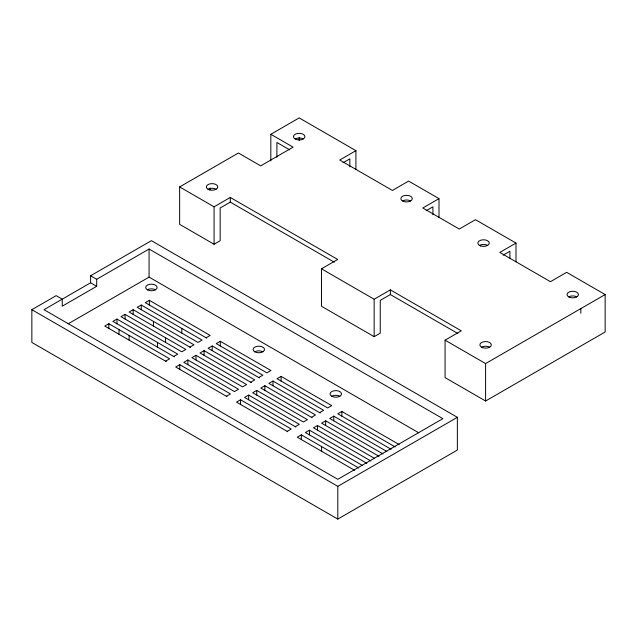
<?xml version="1.0" encoding="UTF-8"?>
<svg xmlns="http://www.w3.org/2000/svg" width="637" height="637" viewBox="0 0 637 637"><rect width="100%" height="100%" fill="white"/><g stroke="black" fill="none" stroke-linecap="round" stroke-linejoin="round"><path stroke-width="0.96" d="M334.25 262.157L230.299 202.136L220.163 207.988L220.163 240.738L214.088 244.25L179.642 224.367L179.642 186.928L238.405 153.007L260.692 165.875L293.108 147.155L270.821 134.288L270.821 160.882M270.821 134.288L299.191 117.909L355.924 150.666L355.924 169.378M90.613 282.788L90.613 275.765L151.399 240.675L457.358 417.315L457.358 450.072L337.809 519.091L31.85 342.443L31.85 309.693L56.167 295.656L62.243 299.159L62.243 306.182L96.689 286.292L96.689 279.277L149.074 249.035L442.874 418.66L337.809 479.319L44.009 309.693L90.613 282.788L96.689 286.292M179.642 186.928L214.088 206.818L230.299 197.454L337.69 259.458L321.478 268.814L321.478 306.254L374.158 336.67L380.241 333.159L380.241 300.401L390.37 294.557L457.868 333.525M355.924 150.666L339.712 160.022L392.4 190.439L408.604 181.083L438.997 198.625L438.997 217.344M343.088 162.754L349.848 158.852L349.848 166.79M68.119 323.843L149.074 277.111L418.748 432.81M165.58 361.163L169.633 358.822L108.847 323.731L104.794 326.072L166.257 361.553M173.686 356.481L177.739 354.148L116.953 319.049L112.9 321.39L174.363 356.871M125.059 314.367L121.006 316.708L181.792 351.807L185.845 349.466L125.059 314.367L125.059 319.049M189.898 347.125L193.951 344.784L133.165 309.693L129.112 312.034L190.574 347.515M141.263 305.012L137.21 307.353L198.003 342.443L202.056 340.11L141.263 305.012L141.263 309.693M206.109 337.769L210.154 335.428L149.369 300.33L145.316 302.671L206.73 338.128M438.997 198.625L422.793 207.988L459.261 229.041L475.473 219.685L515.994 243.079L515.994 261.799M426.169 210.712L432.921 206.818L432.921 214.757M226.366 396.262L230.419 393.921L179.761 364.675L175.708 367.016L226.987 396.612M187.867 359.993L183.814 362.334L234.472 391.58L238.525 389.239L187.867 359.993L187.867 364.675M195.973 355.319L191.92 357.652L242.578 386.898L246.63 384.557L195.973 355.319L195.973 359.993M250.683 382.224L254.736 379.883L204.079 350.637L200.026 352.978L251.304 382.574M258.789 377.542L262.842 375.201L212.185 345.955L208.132 348.296L259.402 377.9M220.291 341.281L216.238 343.614L266.895 372.86L270.948 370.519L220.291 341.281L220.291 345.955M321.478 268.814L374.158 299.231L390.37 289.875L461.292 330.818L445.08 340.174L445.08 377.614L485.601 401.007L605.15 331.988L605.15 294.557L566.651 272.325L550.44 281.681L499.79 252.443L515.994 243.079M287.152 431.353L291.205 429.012L240.555 399.765L236.502 402.106L287.773 431.711M295.257 426.679L299.31 424.338L248.653 395.091L244.6 397.432L295.879 427.029M256.759 390.409L252.706 392.75L303.363 421.997L307.416 419.656L256.759 390.409L256.759 395.091M311.469 417.315L315.522 414.974L264.865 385.727L260.812 388.068L312.09 417.673M319.575 412.633L323.628 410.3L272.97 381.053L268.918 383.394L320.196 412.991M281.076 376.371L277.023 378.712L327.681 407.959L331.734 405.618L281.076 376.371L281.076 381.053M503.166 255.166L509.918 251.273L509.918 258.216M358.75 468.012L301.341 434.864L297.288 437.205L354.65 470.321M366.808 463.298L309.447 430.182L305.394 432.523L362.525 465.512M374.054 458.13L317.545 425.508L313.492 427.841L370.901 460.989M383.012 453.942L325.65 420.826L321.597 423.167L379.007 456.307M391.118 449.26L333.756 416.144L329.703 418.485L386.842 451.474M399.224 444.586L341.862 411.47L337.809 413.803L395.171 446.927M445.08 340.174L485.601 363.576L605.15 294.557M31.85 309.693L337.809 486.334L457.358 417.315M289.7 149.862L276.904 142.473L276.904 157.363M90.613 275.765L96.689 279.277M580.833 308.595L580.833 313.269M485.601 363.576L485.601 401.007M390.37 289.875L390.37 294.557M374.158 299.231L374.158 336.67M341.862 411.47L341.862 416.144M337.809 486.334L337.809 519.091M333.756 416.144L333.756 420.826M325.65 420.826L325.65 425.508M321.597 446.561L321.597 451.243M317.545 425.508L317.545 430.182M309.447 430.182L309.447 434.864M301.341 434.864L301.341 439.546M299.191 137.544L299.191 140.522M272.97 381.053L272.97 385.727M264.865 385.727L264.865 390.409M248.653 395.091L248.653 399.765M240.555 399.765L240.555 404.447M230.299 197.454L230.299 202.136M214.088 206.818L214.088 244.25M212.185 345.955L212.185 350.637M210.035 187.907L210.035 189.85M204.079 350.637L204.079 355.319M181.792 328.405L181.792 333.087M179.761 364.675L179.761 369.356M165.58 337.769L165.58 342.443M157.474 342.443L157.474 347.125M153.421 321.39L153.421 326.072M149.369 300.33L149.369 305.012M149.074 249.035L149.074 277.111M133.165 309.693L133.165 314.367M129.112 335.428L129.112 340.11M118.976 329.576L118.976 334.258M116.953 319.049L116.953 323.731M108.847 323.731L108.847 328.405M331.734 396.262A5.733 3.312 0 0 0 341.321 394.773A5.733 3.312 0 0 0 334.298 390.72A5.733 3.312 0 0 0 331.734 396.262A5.733 3.312 0 0 1 339.839 396.262M254.736 351.807A5.733 3.312 0 0 0 264.323 350.318A5.733 3.312 0 0 0 257.3 346.273A5.733 3.312 0 0 0 254.736 351.807A5.733 3.312 0 0 1 262.842 351.807M147.346 289.803A5.733 3.312 0 0 0 156.933 288.322A5.733 3.312 0 0 0 149.918 284.269A5.733 3.312 0 0 0 147.346 289.803A5.733 3.312 0 0 1 155.452 289.803M479.526 245.42A5.733 3.312 0 0 1 487.631 245.42M481.548 347.197A5.733 3.312 0 0 1 489.654 347.197M208.012 189.269A5.733 3.312 0 0 1 216.118 189.269M295.138 138.97A5.733 3.312 0 0 0 304.725 137.481A5.733 3.312 0 0 0 297.71 133.428A5.733 3.312 0 0 0 295.138 138.97A5.733 3.312 0 0 1 303.244 138.97M402.528 200.966A5.733 3.312 0 0 1 410.634 200.966M568.682 296.89A5.733 3.312 0 0 1 576.78 296.89M480.712 245.946A5.733 3.312 0 0 0 489.304 243.079A5.733 3.312 0 0 0 480.712 240.213A5.733 3.312 0 0 0 480.712 245.946M209.199 189.794A5.733 3.312 0 0 0 217.79 186.928A5.733 3.312 0 0 0 209.199 184.061A5.733 3.312 0 0 0 209.199 189.794M482.735 347.722A5.733 3.312 0 0 0 491.334 344.856A5.733 3.312 0 0 0 482.735 341.989A5.733 3.312 0 0 0 482.735 347.722M403.715 201.491A5.733 3.312 0 0 0 412.314 198.625A5.733 3.312 0 0 0 403.715 195.758A5.733 3.312 0 0 0 403.715 201.491M569.868 297.415A5.733 3.312 0 0 0 578.46 294.557A5.733 3.312 0 0 0 569.868 291.69A5.733 3.312 0 0 0 569.868 297.415"/></g></svg>
